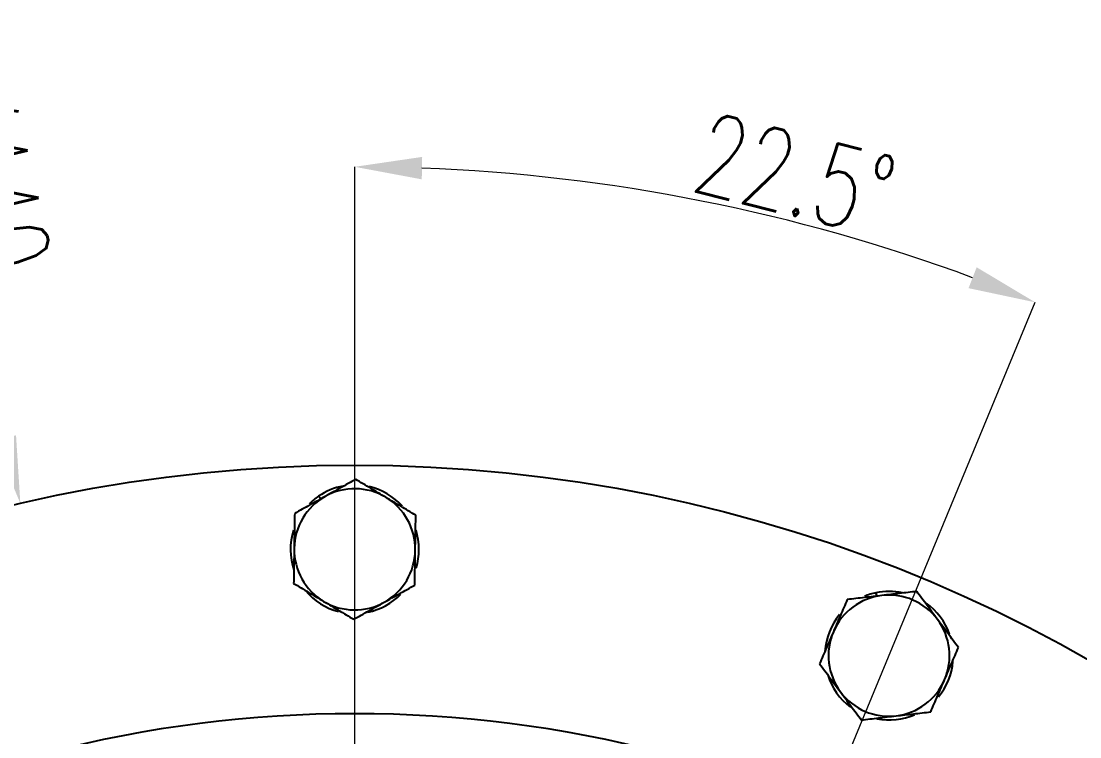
# Model space of a CAD drawing. Header units: millimetres. Extents: x 2085 to 4229, y 754 to 2271.
# Drawn here: x 3345 to 3502.4, y 1758.1 to 1864.3 of the extents above; entities that cross this region are included whole.
import ezdxf

# ---------------------------------------------------------------- set-up
doc = ezdxf.new("R2010")
doc.units = ezdxf.units.MM
doc.layers.add('AM_5', color=3, linetype='Continuous', lineweight=25)
doc.styles.add('SLDTEXTSTYLE1', font='txt.shx', dxfattribs={"width": 0.7, "bigfont": 'gbcbig.shx'})
doc.dimstyles.new('SLDDIMSTYLE12$2', dxfattribs={"dimtxt": 12, "dimasz": 10, "dimexe": 0, "dimexo": 0.0625, "dimgap": 0.875, "dimtad": 1, "dimdec": 1, "dimlfac": 1.8, "dimrnd": 1e-09, "dimzin": 12, "dimdsep": 46, "dimtxsty": 'SLDTEXTSTYLE1', "dimcen": 0.09, "dimdle": 8.16, "dimclrd": 3, "dimclre": 3, "dimadec": 0, "dimazin": 3, "dimtfac": 1, "dimtdec": 1, "dimtofl": 0, "dimtmove": 0, "dimatfit": 3, "dimfxl": 0, "dimfrac": 2, "dimtolj": 1, "dimlwd": 5, "dimlwe": 5, "dimarcsym": 0})
doc.dimstyles.new('SLDDIMSTYLE12$3', dxfattribs={"dimtxt": 12, "dimasz": 10, "dimexe": 0, "dimexo": 0.0625, "dimgap": 0.875, "dimtad": 1, "dimdec": 1, "dimlfac": 1.8, "dimrnd": 1e-09, "dimzin": 12, "dimdsep": 46, "dimtxsty": 'SLDTEXTSTYLE1', "dimcen": 0.09, "dimdle": 8.16, "dimclrd": 3, "dimclre": 3, "dimadec": 0, "dimazin": 3, "dimtfac": 1, "dimtdec": 1, "dimtofl": 0, "dimtmove": 0, "dimatfit": 3, "dimfxl": 0, "dimfrac": 2, "dimtolj": 1, "dimlwd": 5, "dimlwe": 5, "dimarcsym": 0})

# ---------------------------------------------------------------- blocks, each defined once
blk = doc.blocks.new('*D63')
at = {"layer": 'AM_5', "color": 3, "linetype": 'Continuous', "lineweight": 5, "transparency": 16777216}
blk.add_line((3330.46, 1854.91), (3342.63, 1802.45), dxfattribs=at)
at = {"layer": 'AM_5', "color": 3, "lineweight": 5, "transparency": 16777216}
for p, q in [((3394.49, 1578.4), (3394.67, 1578.4)), ((3394.58, 1578.31), (3394.58, 1578.49))]:
    blk.add_line(p, q, dxfattribs=at)
at = {"layer": 'AM_5', "color": 3, "transparency": 16777216}
blk.add_solid([(3344.25, 1802.83), (3341, 1802.08), (3344.89, 1792.71)], dxfattribs=at)
at = {"layer": 'Defpoints', "color": 0, "transparency": 16777216}
for p in [(3344.89, 1792.71), (3444.28, 1364.09)]:
    blk.add_point(p, dxfattribs=at)
at = {"layer": 'AM_5', "color": 0, "transparency": 16777216, "insert": (3340.68, 1841.3), "char_height": 12, "attachment_point": 5, "rotation": 283.0555, "style": 'SLDTEXTSTYLE1'}
blk.add_mtext('\\A1;∅440', dxfattribs=at)
blk = doc.blocks.new('*D64')
at = {"layer": 'AM_5', "color": 3, "linetype": 'Continuous', "lineweight": 5, "transparency": 16777216}
blk.add_line((3225.16, 1818.58), (3302.93, 1708.33), dxfattribs=at)
at = {"layer": 'AM_5', "color": 3, "lineweight": 5, "transparency": 16777216}
for p, q in [((3394.49, 1578.4), (3394.67, 1578.4)), ((3394.58, 1578.31), (3394.58, 1578.49))]:
    blk.add_line(p, q, dxfattribs=at)
at = {"layer": 'AM_5', "color": 3, "transparency": 16777216}
blk.add_solid([(3304.3, 1709.29), (3301.57, 1707.37), (3308.7, 1700.16)], dxfattribs=at)
at = {"layer": 'Defpoints', "color": 0, "transparency": 16777216}
for p in [(3308.7, 1700.16), (3480.47, 1456.64)]:
    blk.add_point(p, dxfattribs=at)
at = {"layer": 'AM_5', "color": 0, "transparency": 16777216, "insert": (3240.16, 1809.25), "char_height": 12, "attachment_point": 5, "rotation": 305.1984, "style": 'SLDTEXTSTYLE1'}
blk.add_mtext('\\A1;∅298', dxfattribs=at)
blk = doc.blocks.new('*D77')
at = {"layer": 'AM_5', "color": 3, "linetype": 'Continuous', "lineweight": 5, "transparency": 16777216}
blk.add_line((3394.58, 1708.46), (3394.58, 1842.7), dxfattribs=at)
at = {"layer": 'AM_5', "color": 3, "lineweight": 5, "transparency": 16777216}
blk.add_line((3444.36, 1698.56), (3495.72, 1822.58), dxfattribs=at)
at = {"layer": 'AM_5', "color": 3, "linetype": 'Continuous', "lineweight": 5, "transparency": 16777216}
blk.add_arc((3394.58, 1578.4), 264.3, 69.668, 87.832, dxfattribs=at)
at = {"layer": 'AM_5', "color": 3, "transparency": 16777216}
for points in [[(3404.55, 1840.84), (3404.61, 1844.17), (3394.58, 1842.7)], [(3487.02, 1827.78), (3485.81, 1824.68), (3495.72, 1822.58)]]:
    blk.add_solid(points, dxfattribs=at)
at = {"layer": 'Defpoints', "color": 0, "transparency": 16777216}
for p in [(3429.08, 1840.43), (3394.58, 1708.4), (3444.33, 1698.5), (3393.43, 1575.63), (3394.58, 1575.4)]:
    blk.add_point(p, dxfattribs=at)
at = {"layer": 'AM_5', "color": 0, "transparency": 16777216, "insert": (3460.05, 1841.55), "char_height": 12, "attachment_point": 5, "rotation": 346.0291, "style": 'SLDTEXTSTYLE1'}
blk.add_mtext('\\A1;22.5%%D', dxfattribs=at)

msp = doc.modelspace()

# ---------------------------------------------------------------- linework, layer by layer
at = {"color": 7, "linetype": 'Continuous', "lineweight": 25}
for p, q in [((3389.589, 1793.419), (3389.212, 1793.796)), ((3472.254, 1778.963), (3472.05, 1779.455))]:
    msp.add_line(p, q, dxfattribs=at)
msp.add_circle((3394.583, 1578.399), 220, dxfattribs=at)
for centre, radius, start, end in [((3394.583, 1785.899), 9.55, 100.4811, 124.22088), ((3394.583, 1785.899), 9, 119.15979, 179.15979), ((3394.583, 1785.899), 9.55, 124.22088, 135.02267), ((3394.583, 1785.899), 9, 59.15979, 119.15979), ((3394.583, 1785.899), 9.55, 42.15425, 77.14171), ((3394.583, 1785.899), 9, 359.15979, 59.15979), ((3394.583, 1785.899), 9.55, 162.66492, 198.66529), ((3394.583, 1785.899), 9.55, 342.8213, 17.31506), ((3394.583, 1785.899), 9, 179.15979, 239.15979), ((3394.583, 1785.899), 9, 299.15979, 359.15979), ((3394.583, 1785.899), 9.55, 219.93683, 255.51721), ((3473.99, 1770.105), 9.55, 77.9811, 101.72088), ((3394.583, 1785.899), 9, 239.15979, 299.15979), ((3394.583, 1785.899), 9.55, 281.71169, 315.8491), ((3473.99, 1770.105), 9, 96.65979, 156.65979), ((3473.99, 1770.105), 9.55, 101.72088, 112.52267), ((3473.99, 1770.105), 9, 36.65979, 96.65979), ((3473.99, 1770.105), 9.55, 19.65425, 54.64171), ((3473.99, 1770.105), 9.55, 140.16492, 176.16529), ((3473.99, 1770.105), 9, 336.65979, 36.65979), ((3473.99, 1770.105), 9, 156.65979, 216.65979), ((3473.99, 1770.105), 9.55, 320.3213, 354.81506), ((3473.99, 1770.105), 9.55, 197.43683, 233.01721), ((3473.99, 1770.105), 9, 276.65979, 336.65979), ((3473.99, 1770.105), 9, 216.65979, 276.65979), ((3394.583, 1578.399), 183.094, 75.51289, 104.48711), ((3473.99, 1770.105), 9.55, 259.21169, 293.3491)]:
    msp.add_arc(centre, radius, start, end, dxfattribs=at)
for points in [[(3394.735, 1796.291), (3393.985, 1795.872), (3393.232, 1795.452), (3391.72, 1794.609), (3390.961, 1794.185), (3390.198, 1793.759)], [(3399.197, 1793.627), (3398.446, 1794.075), (3397.699, 1794.521), (3396.213, 1795.409), (3395.473, 1795.85), (3394.735, 1796.291)], [(3390.198, 1793.759), (3389.434, 1793.333), (3388.675, 1792.909), (3387.163, 1792.066), (3386.41, 1791.646), (3385.66, 1791.227)], [(3403.658, 1790.963), (3402.92, 1791.403), (3402.181, 1791.845), (3400.694, 1792.733), (3399.947, 1793.179), (3399.197, 1793.627)], [(3385.66, 1791.227), (3385.647, 1790.368), (3385.635, 1789.506), (3385.609, 1787.775), (3385.597, 1786.906), (3385.584, 1786.031)], [(3403.582, 1785.768), (3403.595, 1786.642), (3403.607, 1787.511), (3403.633, 1789.242), (3403.645, 1790.104), (3403.658, 1790.963)], [(3385.584, 1786.031), (3385.571, 1785.157), (3385.558, 1784.288), (3385.533, 1782.557), (3385.52, 1781.695), (3385.508, 1780.836)], [(3403.506, 1780.572), (3403.518, 1781.431), (3403.531, 1782.293), (3403.556, 1784.024), (3403.569, 1784.893), (3403.582, 1785.768)], [(3385.508, 1780.836), (3386.245, 1780.396), (3386.985, 1779.954), (3388.472, 1779.066), (3389.218, 1778.62), (3389.969, 1778.172)], [(3398.968, 1778.04), (3399.731, 1778.466), (3400.491, 1778.89), (3402.003, 1779.733), (3402.755, 1780.153), (3403.506, 1780.572)], [(3478.107, 1779.646), (3477.254, 1779.547), (3476.398, 1779.447), (3474.678, 1779.246), (3473.814, 1779.145), (3472.946, 1779.044)], [(3481.209, 1775.478), (3480.687, 1776.179), (3480.168, 1776.877), (3479.134, 1778.266), (3478.62, 1778.957), (3478.107, 1779.646)], [(3389.969, 1778.172), (3390.72, 1777.724), (3391.466, 1777.278), (3392.953, 1776.39), (3393.693, 1775.949), (3394.43, 1775.508)], [(3394.43, 1775.508), (3395.181, 1775.927), (3395.933, 1776.347), (3397.445, 1777.19), (3398.205, 1777.614), (3398.968, 1778.04)], [(3467.785, 1778.441), (3467.444, 1777.652), (3467.103, 1776.861), (3466.417, 1775.271), (3466.072, 1774.473), (3465.726, 1773.67)], [(3472.946, 1779.044), (3472.077, 1778.942), (3471.214, 1778.842), (3469.494, 1778.641), (3468.638, 1778.541), (3467.785, 1778.441)], [(3484.312, 1771.31), (3483.799, 1771.999), (3483.284, 1772.69), (3482.251, 1774.079), (3481.731, 1774.777), (3481.209, 1775.478)], [(3465.726, 1773.67), (3465.38, 1772.867), (3465.035, 1772.069), (3464.349, 1770.479), (3464.008, 1769.688), (3463.667, 1768.899)], [(3482.253, 1766.539), (3482.599, 1767.342), (3482.944, 1768.14), (3483.63, 1769.73), (3483.971, 1770.521), (3484.312, 1771.31)], [(3463.667, 1768.899), (3464.18, 1768.21), (3464.695, 1767.519), (3465.729, 1766.13), (3466.248, 1765.432), (3466.77, 1764.731)], [(3480.194, 1761.768), (3480.535, 1762.557), (3480.876, 1763.348), (3481.562, 1764.938), (3481.907, 1765.736), (3482.253, 1766.539)], [(3466.77, 1764.731), (3467.292, 1764.03), (3467.811, 1763.332), (3468.845, 1761.943), (3469.359, 1761.252), (3469.872, 1760.563)], [(3469.872, 1760.563), (3470.725, 1760.662), (3471.581, 1760.762), (3473.301, 1760.963), (3474.165, 1761.064), (3475.033, 1761.165)], [(3475.033, 1761.165), (3475.902, 1761.267), (3476.766, 1761.367), (3478.485, 1761.568), (3479.341, 1761.668), (3480.194, 1761.768)]]:
    msp.add_open_spline(points, degree=3, knots=[0, 0, 0, 0, 0.5, 0.5, 1, 1, 1, 1], dxfattribs=at)

# ---------------------------------------------------------------- dimensions: what is measured, and where the dimension line sits
at = {"layer": 'AM_5'}
for p1, p2, override, picture, middle in [((3444.279, 1364.086), (3344.886, 1792.713), {"dimlfac": 1, "dimpost": ''}, '*D63', (3333.98, 1839.743)), ((3480.468, 1456.643), (3308.698, 1700.156), {"dimlfac": 1}, '*D64', (3234.542, 1805.284))]:
    dim = msp.add_diameter_dim_2p(p1=p1, p2=p2, dimstyle='SLDDIMSTYLE12$3', override=override, dxfattribs=at)
    dim.commit()
    dim.dimension.update_dxf_attribs({"geometry": picture, "text_midpoint": middle, "dimtype": 163})
dim = msp.add_angular_dim_2l(base=(3429.08, 1840.435), line1=((3394.583, 1575.399), (3394.583, 1708.399)), line2=((3393.435, 1575.628), (3444.332, 1698.504)), text='22.5%%D', dimstyle='SLDDIMSTYLE12$2', override={"dimlfac": 1}, dxfattribs=at)
dim.commit()
dim.dimension.update_dxf_attribs({"geometry": '*D77', "text_midpoint": (3458.392, 1834.877), "dimtype": 162})

doc.saveas('drawing.dxf')
